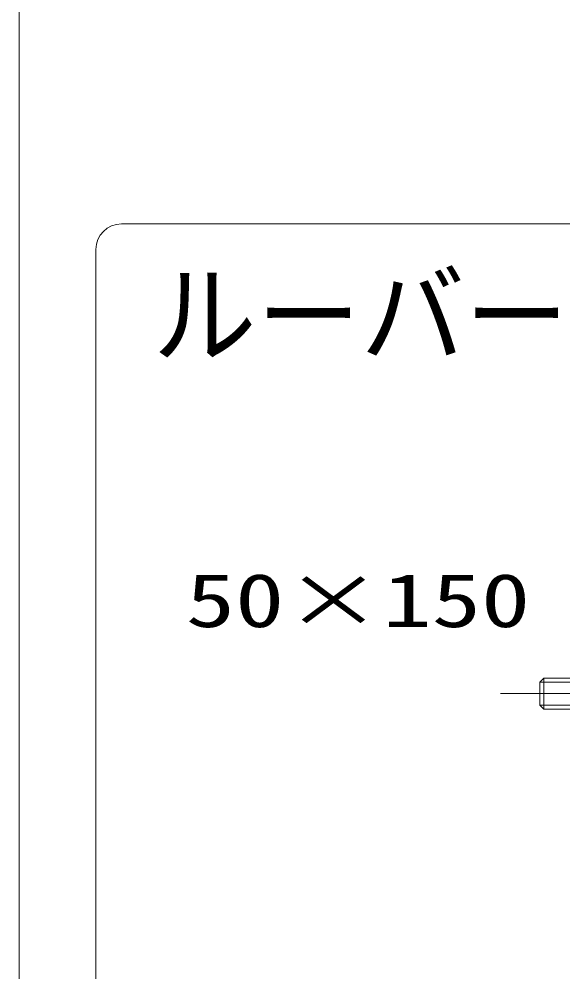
# Model space of a CAD drawing. Units: millimetres, scale not verified. Extents: x -1200 to 1200, y -342 to 342.
# Drawn here: x 98.61 to 119.83, y -210.44 to -173.25 of the extents above; entities that cross this region are included whole.
import ezdxf
from ezdxf.enums import TextEntityAlignment as Align

# ---------------------------------------------------------------- set-up
doc = ezdxf.new("R2010")
doc.units = ezdxf.units.MM
doc.layers.add('0-0_一般', color=7, linetype='Continuous', lineweight=9)
doc.layers.add('0-9_背面金物', color=7, linetype='Continuous', lineweight=9)
doc.styles.add('ＭＳ ゴシック', font='')
doc.styles.get('ＭＳ ゴシック').set_extended_font_data('MS Gothic')

# ---------------------------------------------------------------- blocks, each defined once
blk = doc.blocks.new('グループ-538-1')
at = {"layer": '0-9_背面金物'}
for p, q in [((119253.29, 132486.61), (119227.04, 132486.61)), ((119227.04, 132456.61), (119227.04, 132486.61)), ((119253.29, 132486.61), (119318.46, 132486.61)), ((119253.29, 132460.36), (119223.29, 132460.36)), ((119253.29, 132456.61), (119227.04, 132456.61)), ((119253.29, 132456.61), (119318.29, 132456.61))]:
    blk.add_line(p, q, dxfattribs=at)
for points in [[(119328.29, 132444.11), (119328.29, 132499.11), (119318.29, 132499.11), (119318.29, 132444.11)], [(119328.29, 132444.11), (119328.29, 132499.11), (119333.29, 132489.11), (119333.29, 132454.11)]]:
    blk.add_lwpolyline(points, close=True, dxfattribs=at)
for points in [[(119253.29, 132482.86), (119223.29, 132482.86), (119227.04, 132486.61)], [(119223.29, 132482.86), (119223.29, 132460.36), (119227.04, 132456.61)]]:
    blk.add_lwpolyline(points, dxfattribs=at)

msp = doc.modelspace()

# ---------------------------------------------------------------- linework, layer by layer
at = {"layer": '0-0_一般'}
for p, q in [((102.607, -181.242), (222.607, -181.242)), ((101.607, -254.778), (101.607, -182.242)), ((117.39, -199.577), (130.99, -199.577))]:
    msp.add_line(p, q, dxfattribs=at)
msp.add_lwpolyline([(98.607, 1.558), (498.607, 1.558), (498.607, -258.442), (98.607, -258.442)], close=True, dxfattribs=at)
msp.add_arc((102.607, -182.242), 1, 90, 180, dxfattribs=at)

# ---------------------------------------------------------------- block references
at = {"layer": '0-9_背面金物', "xscale": 0.04, "yscale": 0.04}
msp.add_blockref('グループ-538-1', (-4650, -5498.442), dxfattribs=at)

# ---------------------------------------------------------------- texts
at = {"layer": '0-0_一般', "style": 'ＭＳ ゴシック'}
for s, height, width, p in [('ルーバー50 ゼロライン バリエーション', 3.134, 0.95, (103.814, -187.296)), ('50×150', 2.09, 1.35, (105.116, -197.606))]:
    msp.add_text(s, height=height, dxfattribs=dict(at, width=width)).set_placement(p, align=Align.BOTTOM_LEFT)

doc.saveas('drawing.dxf')
